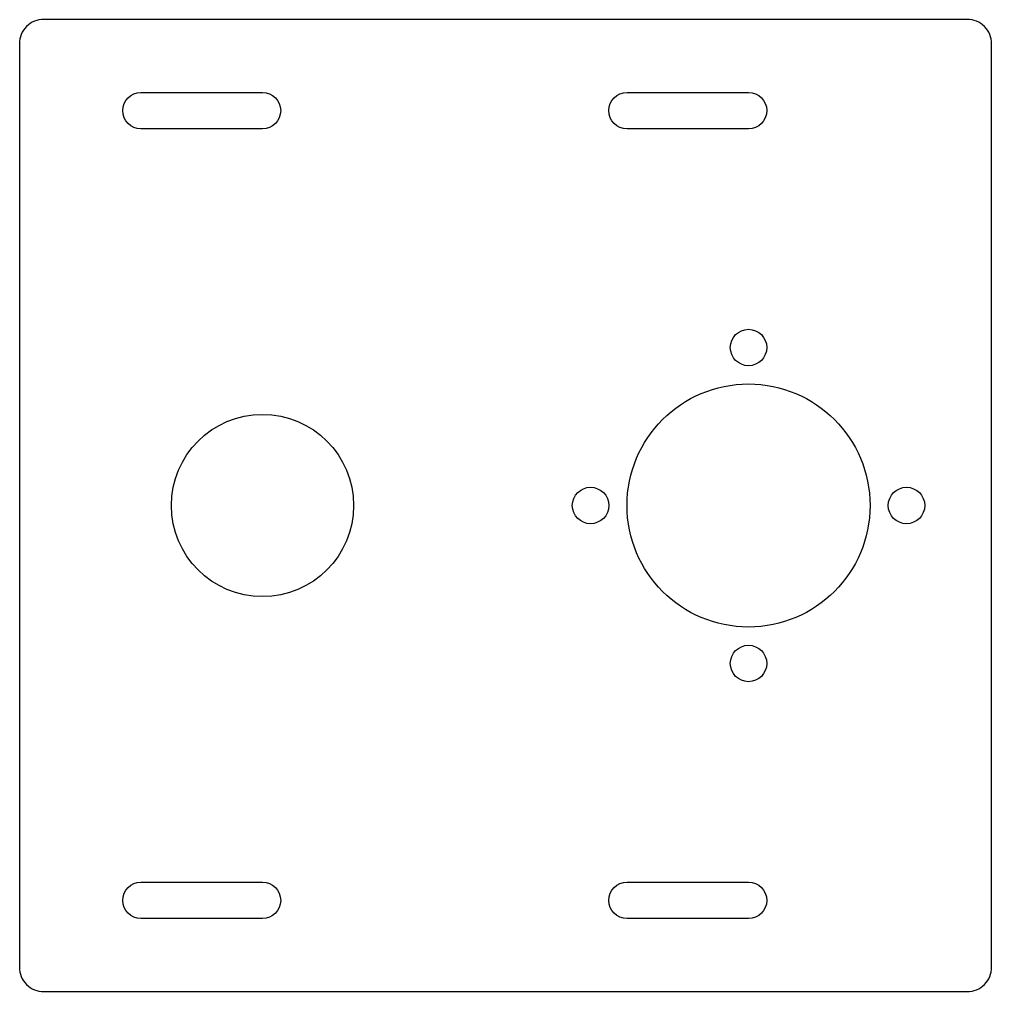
# Model space of a CAD drawing. Header units: millimetres. Extents: x 0 to 80, y -2 to 78.
import ezdxf

# ---------------------------------------------------------------- set-up
doc = ezdxf.new("R2010")
doc.units = ezdxf.units.MM

msp = doc.modelspace()

# ---------------------------------------------------------------- linework, layer by layer
for points in [[(80, 76, 0.414214), (78, 78), (2, 78, 0.414214), (0, 76), (0, 0, 0.414214), (2, -2), (78, -2, 0.414214), (80, 0)], [(10, 72), (20, 72, -1), (20, 69), (10, 69, -1)], [(50, 72), (60, 72, -1), (60, 69), (50, 69, -1)], [(10, 7), (20, 7, -1), (20, 4), (10, 4, -1)], [(50, 7), (60, 7, -1), (60, 4), (50, 4, -1)]]:
    msp.add_lwpolyline(points, format="xyb", close=True)
for centre, radius in [((60, 51), 1.5), ((60, 38), 10), ((20, 38), 7.5), ((47, 38), 1.5), ((73, 38), 1.5), ((60, 25), 1.5)]:
    msp.add_circle(centre, radius)

doc.saveas('drawing.dxf')
